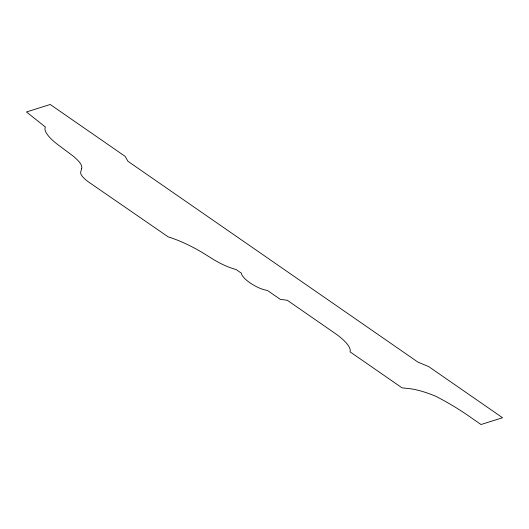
<?xml version="1.0" encoding="UTF-8"?>
<svg xmlns="http://www.w3.org/2000/svg" width="529" height="529" viewBox="0 0 529 529"><rect width="100%" height="100%" fill="white"/><g stroke="black" fill="none" stroke-linecap="round" stroke-linejoin="round"><path stroke-width="0.79" d="M81.605 168.553L80.679 172.229A17.351 5.336 29.7 0 0 88.588 182.009L168.169 236.86A57.542 17.688 29.7 0 1 206.125 254.905L213.537 259.521A32.573 10.011 29.7 0 0 236.033 269.486L241.389 273.195A17.298 5.316 29.7 0 0 250.878 283.432A17.298 5.316 29.7 0 0 267.357 290.401L280.225 299.308L287.326 300.307L335.565 333.713A30.398 9.343 29.7 0 1 350.033 351.831L402.02 387.836L409.644 388.676A61.199 18.813 29.7 0 1 435.565 396.175A89.599 27.541 29.7 0 1 466.552 414.491L481.02 424.516L502.55 417.738L428.662 366.571L418.016 362.173L127.939 161.285L125.155 156.379L50.215 104.484L26.45 111.969L45.421 127.033A31.899 9.806 29.7 0 0 58.646 145.244L69.59 153.436A24.975 7.677 29.7 0 1 81.605 168.553"/></g></svg>
